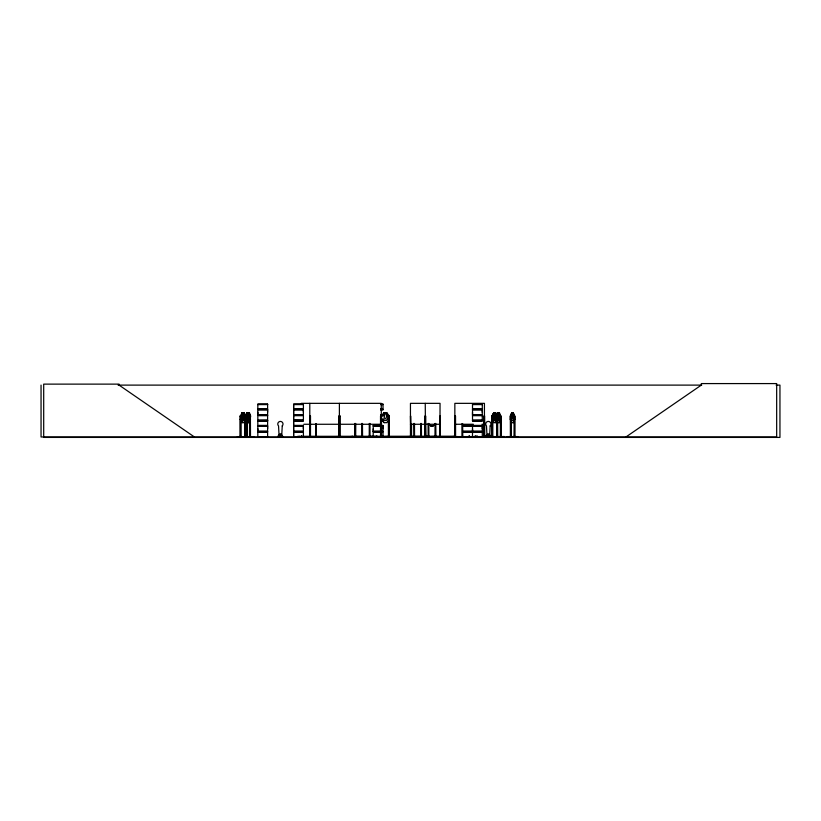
<?xml version="1.0" encoding="UTF-8"?>
<svg xmlns="http://www.w3.org/2000/svg" width="821" height="821" viewBox="0 0 821 821"><rect width="100%" height="100%" fill="white"/><g stroke="black" fill="none" stroke-linecap="round" stroke-linejoin="round"><path stroke-width="1.23" d="M257.825 431.169L257.825 426.356L267.615 426.356L267.605 431.169L257.825 431.169L257.835 428.767M257.825 414.708L257.825 409.905L267.615 409.905L267.605 414.708L257.825 414.708L257.835 412.306M267.605 428.767L267.605 426.356M267.605 412.306L267.605 409.905M293.631 431.169L293.631 426.356L303.401 426.356L303.39 431.169L293.62 431.169L293.62 426.356M293.631 414.708L293.631 409.905L303.401 409.905L303.39 414.708L293.62 414.708L293.62 409.905M303.39 428.767L303.39 426.356M303.39 412.306L303.39 409.905M380.564 431.169L373.227 431.169L373.237 428.767M383.007 428.767L383.007 426.356L381.57 426.356M472.516 428.767L472.516 431.169L472.506 426.356M472.506 414.708L472.506 409.905L482.286 409.905L482.276 414.708L472.506 414.708L472.516 412.306M482.276 428.767L482.276 426.356L463.516 426.356M482.276 412.306L482.276 409.905M306.007 436.587L319.051 436.577M377.434 436.926L388.497 436.433M385.295 436.967L373.237 436.639M407.493 436.587L420.609 436.433M421.46 436.967L421.389 423.441L421.286 436.936M497.557 415.939L496.962 416.052M500.379 436.218L500.379 436.977L500.41 415.806M514.213 415.939L514.829 416.062L514.87 436.977M240.922 415.888L240.861 436.977M245.397 415.888L245.263 436.977M492.518 415.908L492.405 436.977L492.21 416.062M388.61 436.977L388.487 415.765L388.456 436.977M280.094 434.607L280.566 434.247L280.484 434.832M488.628 434.607L488.167 434.247M373.196 436.967L373.227 432.133L380.564 432.133M472.475 436.967L472.516 432.133M488.043 434.678L488.618 434.678M248.599 413.23C246.916 420.126 250.692 420.116 248.989 413.23L248.527 413.23M298.587 436.916L304.18 436.546L293.59 436.967M304.16 436.587L293.631 436.639L293.631 432.133L303.401 432.133L303.401 436.772M458.405 436.967L487.458 436.936L481.845 436.916M465.887 436.875L458.539 436.587L504.268 436.587L489.573 436.793M428.059 436.916L428.008 436.218M248.219 412.799L247.624 418.546L248.414 420.516L249.194 420.516L249.974 418.546L249.389 412.799L246.957 412.799M247.562 413.23L247.029 416.062L248.199 412.706L249.41 422.661L246.926 422.661L245.366 419.315M250.097 436.967L250.138 416.062M250.272 436.916L250.21 415.785M242.78 413.23L242.185 417.52L243.385 418.802L244.001 416.062L243.385 413.23L242.718 413.23M497.228 416.062L497.926 412.799L499.404 412.799M511.073 436.977L511.031 416.062L511.729 412.799L513.207 412.799M507.162 436.916L518.051 436.977M507.162 436.587L518.082 436.587M247.018 412.799L246.187 418.546L247.306 420.516M242.174 412.799L241.271 418.546L242.493 420.516L243.704 420.516L244.904 418.546M492.867 416.062L493.78 412.799L495.658 412.799M245.376 416.052L246.998 412.706L249.41 412.706L250.559 416.062L250.272 419.315M457.656 436.546L452.053 436.875L457.666 436.977M237.32 436.916L253.894 436.587M489.326 436.967L504.248 436.546M248.116 412.706L246.967 416.062L247.09 436.967M249.307 422.579L250.487 419.315L249.327 422.661M382.873 416.062L384.146 412.799L386.712 412.799M354.959 436.926L354.867 423.441L354.795 436.977M355.349 436.546L354.087 436.926M373.134 436.854L385.295 436.967M380.944 436.587L380.8 436.331M414.195 436.916L414.359 436.218M338.909 436.936L338.888 416.062L340.099 416.062L340.099 436.977M339.206 436.916L339.196 436.218M496.52 416.062L497.978 412.706M499.353 422.661L500.851 419.346L499.425 422.661L497.906 422.661L496.951 420.455M511.781 412.706L510.334 416.062L510.282 419.346L511.709 422.661L513.228 422.661M510.405 416.062L511.801 412.799M513.135 422.579L514.654 419.346L513.156 422.661M240.296 416.031L240.296 436.977L240.235 416.031L242.154 412.706M243.94 422.579L245.879 419.346L243.97 422.661L242.092 422.661L240.358 419.315M382.812 414.369L384.105 412.706L386.753 412.706L389.339 416.031L389.236 436.977L389.205 436.218M382.873 414.431L384.125 412.706M389.339 419.346L386.742 422.661L384.105 422.661L382.812 421.009M434.504 424.272L433.211 425.904L430.635 425.904M434.566 424.324L433.252 425.986L430.594 425.986L429.352 424.272M278.319 436.362L278.011 436.967M282.167 436.639L278.216 436.362L279.202 436.957M282.137 436.639L282.681 436.936L282.373 435.274L281.357 436.977M486.381 435.274L485.868 436.967L486.36 435.274L486.658 436.362M490.065 436.639L490.589 436.957L488.977 436.967L490.065 436.639L490.301 435.274L490.147 436.639M625.951 436.977L701.319 385.111L701.319 383.581L776.676 383.581L776.676 436.977L41.05 436.977L41.05 385.111M466.851 436.926L480.849 436.916M278.206 436.977L279.027 436.793M382.052 436.926L382.073 436.331M486.114 436.793L486.915 436.639C488.793 437.726 482.122 435.766 490.178 436.362M293.59 420.321L303.411 420.516M257.825 436.772L257.825 432.133L267.615 432.133L267.615 436.772L257.794 436.967M245.038 416.062L245.879 416.031L244.032 412.706L242.092 412.706M339.391 436.977L339.391 403.347M118.101 385.111L701.709 385.111M776.102 385.111L779.95 385.111L779.95 437.419L43.698 437.419L43.698 384.125L119.066 384.125L119.066 385.111L194.423 436.977M301.328 403.347L381.242 403.347L381.447 436.926L381.508 416.062L380.523 416.062L380.544 436.977L380.451 436.218M257.815 404.106L267.615 404.106M293.61 404.106L303.411 404.106M380.554 404.096L383.017 404.106M472.496 404.106L482.296 404.106M380.564 404.301L383.017 404.291L383.007 408.94L380.564 408.94M257.835 404.589L267.605 404.589M303.39 404.589L293.631 404.589L293.631 408.94L303.401 408.94L303.401 404.301L293.61 404.291L293.62 408.94M380.554 404.589L383.007 404.589M472.516 404.589L482.276 404.589M257.753 409.269L267.677 409.269M293.549 409.269L303.472 409.269M380.595 409.269L383.079 409.269M472.434 409.269L482.358 409.269M257.753 409.566L267.677 409.566M293.549 409.566L303.472 409.566M380.595 409.566L383.079 409.566M472.434 409.566L482.358 409.566M380.564 409.905L383.017 409.905M497.906 412.706L499.425 412.706L500.8 416.062L500.789 436.977M511.709 412.706L513.228 412.706L514.654 416.031L514.654 419.346M242.123 412.799L244.001 412.799L244.904 416.062L244.976 436.977M247.501 413.23L248.116 413.23M512.735 413.23L511.74 416.062L512.191 418.802L513.135 417.52L512.663 413.23M380.564 414.708L383.017 414.708M257.753 415.046L267.677 415.046M293.549 415.046L303.472 415.046M380.595 415.046L383.079 415.046M472.434 415.046L482.358 415.046M257.753 415.344L267.677 415.344M293.549 415.344L303.472 415.344M380.595 415.344L383.079 415.344M472.434 415.344L482.358 415.344M293.62 415.683L303.401 415.683L303.401 420.311L293.61 420.311L293.62 415.683L293.631 420.188L303.39 420.188M380.564 415.683L383.017 415.683M245.766 415.765L245.818 436.977M247.326 415.765L247.244 436.587M496.962 415.806L496.89 436.977L496.797 436.218M500.317 415.765L501.026 416.062L501.015 436.977M514.12 415.765L514.172 436.977M240.82 416.021L240.101 416.062M250.6 416.031L248.64 412.706M339.391 416.062L340.099 416.062M247.357 416.062L246.721 416.062L246.721 436.977M249.81 416.062L250.559 416.062M309.794 416.062L310.492 416.062L310.492 436.977M388.487 416.062L389.277 416.062M410.449 416.062L410.921 436.977M454.844 416.062L455.532 416.062L455.593 436.977M511.031 416.062L510.334 416.062L510.395 436.977M248.116 422.661L247.039 419.315M510.405 419.315L511.781 422.661M381.56 420.188L383.007 420.188M267.615 420.321L257.732 420.444L267.615 420.568M381.58 420.321L383.017 420.321M482.296 420.321L472.403 420.444L482.296 420.568M381.56 420.557L383.017 420.516M303.411 420.742L293.61 420.732L293.62 425.391L303.401 425.391M381.58 420.763L383.017 420.742M472.496 420.763L482.296 420.742M257.835 421.04L267.605 421.04M303.39 421.04L293.631 421.04L293.631 425.391M381.56 421.04L383.007 421.04M472.516 421.04L482.276 421.04M303.791 424.272L381.242 424.272M410.449 424.272L440.046 424.272M454.844 424.272L473.337 424.272M481.968 424.272L484.431 424.272M373.227 425.391L380.564 425.391M381.57 425.391L383.017 425.391M463.516 425.391L482.286 425.391M257.753 425.73L267.677 425.73M293.549 425.73L303.472 425.73M373.155 425.73L380.595 425.73M381.632 425.73L383.079 425.73M463.444 425.73L482.358 425.73M257.753 426.027L267.677 426.027M293.549 426.027L303.472 426.027M373.155 426.027L380.595 426.027M381.632 426.027L383.079 426.027M463.444 426.027L482.358 426.027M380.564 426.356L373.227 426.356L373.227 431.169M381.57 431.169L383.017 431.169L383.017 426.356M463.516 431.169L482.286 431.169L482.286 426.356M257.753 431.497L267.677 431.497M293.549 431.497L303.472 431.497M373.155 431.497L380.595 431.497M381.632 431.497L383.079 431.497M463.444 431.497L482.358 431.497M257.753 431.795L267.677 431.795M293.549 431.795L303.472 431.795M373.155 431.795L380.595 431.795M381.632 431.795L383.079 431.795M463.444 431.795L482.358 431.795M381.57 432.133L383.017 432.133L383.017 436.772M463.516 432.133L482.286 432.133L482.286 436.772M278.422 435.274L278.75 436.362L278.73 435.274M279.397 436.146L281.141 436.146M487.325 436.146L488.197 436.146M240.871 436.218L240.04 436.218L240.05 436.977M244.976 436.218L245.838 436.218M246.659 436.218L247.357 436.218M249.543 436.218L250.528 436.218M455.604 436.218L297.695 436.331L297.695 436.977M462.695 436.218L462.09 436.977L462.131 423.615M483.867 436.218L484.698 436.218L484.677 436.977L484.626 416.062L483.928 416.062L483.877 436.977M491.943 436.218L492.785 436.218L492.579 436.977M496.541 436.218L497.711 436.218L497.7 436.916M500.338 436.218L501.087 436.218M510.354 436.218L511.093 436.218M514.151 436.218L514.9 436.218M336.784 436.546L342.336 436.587L336.784 436.977M355.616 436.433L361.692 436.433M363.149 436.556L361.999 436.875L361.866 436.218M370.086 436.433L376.192 436.433L376.192 436.977M388.805 436.556L389.975 436.587M420.978 436.926L434.986 436.433M437.429 436.587L443.094 436.967M257.835 436.639L267.605 436.639M278.216 436.639L282.178 436.793M420.927 436.587L429.311 436.977L420.927 436.875L420.773 436.218M452.053 436.587L457.636 436.587M336.867 436.926L342.347 436.916M507.162 436.875L518.092 436.916M425.247 416.062L425.514 436.977L425.247 403.347M487.181 436.793L486.381 436.639M279.427 436.957L278.668 436.957M435.92 436.916L435.777 423.441M362.348 436.926L362.338 436.218M382.873 418.546L384.587 420.516L386.281 420.516L387.964 418.546L387.964 416.062L386.691 412.799M428.182 436.916L428.09 423.441M382.873 420.947L384.125 422.661M492.867 418.546L494.088 420.516L495.299 420.516L496.5 418.546L495.597 412.799M497.659 436.977L497.536 416.031L495.627 412.706L493.749 412.706L491.892 416.031L492.015 436.977M493.832 422.579L491.953 419.315L493.811 422.661L495.689 422.661L497.536 419.346L495.627 422.661L493.749 412.706L491.953 416.062L492.713 416.062L492.764 436.977M245.818 416.062L243.97 412.706L242.154 422.661L240.296 419.315M248.701 412.706L250.395 416.031L250.497 436.977M245.294 419.315L246.998 422.661M511.031 418.546L511.976 420.516L512.909 420.516L513.833 418.546L513.135 412.799M497.228 418.546L498.162 420.516L499.096 420.516L500.02 418.546L499.332 412.799M513.156 412.706L514.613 416.062L514.49 436.977M496.992 420.403L497.978 422.661M247.029 417.52L247.562 418.802M246.967 419.315L248.199 422.661M514.644 436.218L514.644 436.977M514.398 436.218L514.398 436.977M510.847 436.218L510.847 436.977M500.728 416.062L500.594 436.977M497.475 416.031L497.444 436.977M497.228 422.21L497.269 436.977M497.136 416.062L497.044 436.977M496.613 420.978L496.623 436.977M492.148 436.218L492.046 436.977M488.936 436.362L488.936 434.073L487.736 434.073L487.736 436.362M484.431 436.977L484.431 403.347L454.844 403.347L454.844 436.977M484.246 436.218L484.318 436.977M484.123 416.062L484.072 436.977M477.247 436.218L477.299 436.977M477.022 436.218L476.97 436.977L476.888 436.218M476.744 436.218L476.724 436.977M475.646 436.218L475.698 436.977M475.472 436.218L475.564 436.977M475.174 436.218L475.195 436.977M475 436.218L475.01 436.977M474.877 436.433L474.877 436.977M469.725 436.977L469.633 436.218L469.591 436.977M469.427 436.218L469.407 436.977M469.16 436.218L469.14 436.977M468.955 436.218L468.976 436.977M468.904 436.218L468.842 436.977M462.634 423.615L462.664 436.977M462.459 436.218L462.5 436.977L462.387 423.615M455.337 416.062L455.398 436.977M455.152 436.218L455.224 436.977M455.029 416.062L454.998 436.977M454.362 436.331L454.362 436.977M453.921 436.331L453.921 436.977M440.2 436.977L440.241 416.062L439.758 436.977M439.984 416.062L439.953 436.977L440.046 403.347L410.449 403.347L410.449 436.977M439.122 436.331L439.122 436.977M435.694 436.218L435.694 436.977M435.14 436.218L435.14 436.977M435.068 423.441L434.986 436.977M428.798 423.441L428.88 436.977M428.716 436.218L428.716 436.977M425.842 436.331L425.842 436.977M425.709 436.977L425.699 416.062L425.001 416.062L425.001 436.977L424.97 436.218M425.442 416.062L425.463 436.977M424.765 436.331L424.765 436.977M420.691 423.441L420.609 436.977M414.574 436.218L414.574 436.977M414.492 423.441L414.533 436.977M413.876 436.218L413.887 436.977L413.753 423.441M413.671 436.218L413.671 436.977M411.639 436.218L411.639 436.977M411.557 423.615L411.547 436.977M411.28 423.615L411.27 436.977M410.705 416.062L410.726 436.977M410.428 436.218L410.428 436.977M382.422 436.433L382.463 436.977M382.309 436.218L382.258 436.977M381.888 436.331L381.888 436.977M381.775 436.218L381.703 436.977L381.549 436.218M381.16 436.218L381.149 436.977M377.065 436.218L377.034 436.977M376.901 436.218L376.901 436.977M376.357 436.218L376.357 436.977M370.086 436.218L370.086 436.977M370.004 423.441L370.004 436.977M369.296 423.441L369.245 436.977L369.214 436.218M362.554 436.218L362.554 436.977L362.472 423.441M361.774 423.441L361.733 436.977M361.651 436.218L361.692 436.977M355.616 436.977L355.575 423.441L355.442 436.977M352.537 436.331L352.537 436.977M352.291 436.331L352.291 436.977M351.214 436.331L351.214 436.977M340.181 436.218L340.181 436.977M339.637 436.218L339.637 436.977M339.576 416.062L339.545 436.977M339.073 416.062L339.022 436.977M316.321 423.615L316.321 436.977M316.075 423.615L316.044 436.977M315.88 423.615L315.88 436.977L315.849 436.218M310.554 436.218L310.554 436.977M310.307 416.062L310.359 436.977M310.071 423.615L310.061 436.977M309.989 416.062L309.928 436.977M309.794 403.347L309.794 436.977M301.769 436.218L301.8 436.977M301.574 436.218L301.605 436.977M299.224 436.331L299.224 436.977M293.62 432.133L293.62 436.772M281.008 436.362L281.008 434.073L279.807 434.073L279.807 436.362M278.452 435.274L278.422 436.639M249.902 420.978L249.861 436.977M249.81 422.21L249.748 436.977M249.594 422.21L249.543 436.977M245.561 419.747L245.612 436.977M245.541 416.062L245.448 436.977M245.099 416.062L245.171 436.977M240.604 416.062L240.666 436.977M240.491 436.218L240.522 436.977M282.25 425.894L281.706 435.972L279.089 435.972L278.545 425.894A2.617 2.617 0 0 1 278.545 422.189A2.617 2.617 0 0 1 282.239 422.189A2.617 2.617 0 0 1 282.239 425.894M490.178 425.894L489.634 435.972L487.017 435.972L486.473 425.894A2.617 2.617 0 0 1 486.473 422.189A2.617 2.617 0 0 1 490.178 422.189A2.617 2.617 0 0 1 490.178 425.894M498.388 413.23L497.937 417.52L498.85 418.802L499.332 416.062L498.388 413.23M494.375 413.23L493.78 417.52L494.981 418.802L495.597 416.062L494.981 413.23L494.375 413.23M384.987 413.23L384.156 417.52L384.987 418.802L385.839 418.802L386.701 416.062L385.839 413.23L384.987 413.23M267.615 404.291L257.815 404.301L257.835 408.94L267.615 408.94L267.615 404.301M482.296 404.301L472.496 404.281L472.516 408.94L482.286 408.94L482.286 404.301M267.615 415.683L257.825 415.683L257.825 420.311L267.605 420.188L267.605 415.683M482.286 415.683L472.506 415.683L472.506 420.311L482.276 420.188L482.276 415.683M510.713 415.765L510.641 436.977L510.683 415.795M267.615 420.732L257.815 420.732L257.835 425.391L267.615 425.391L267.615 420.763M301.328 436.977L301.328 436.218L301.297 436.977"/></g></svg>
